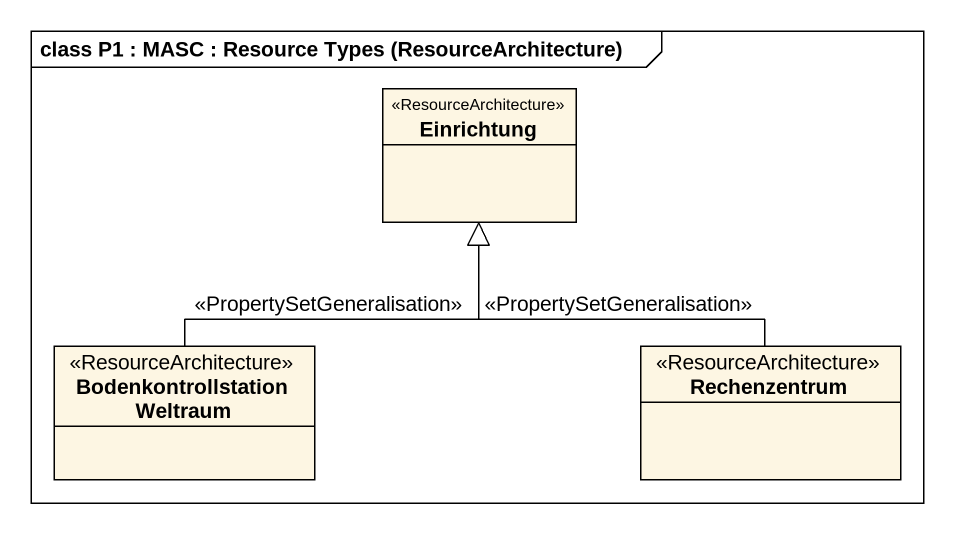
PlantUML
@startuml
mainframe class P1 : MASC : Resource Types (ResourceArchitecture)
hide circle
hide empty members
class Einrichtung <<ResourceArchitecture>>
class "Bodenkontrollstation Weltraum" as Bodenkontrollstation <<ResourceArchitecture>>
class Rechenzentrum <<ResourceArchitecture>>
Bodenkontrollstation -up-|> Einrichtung : <<PropertySetGeneralisation>>
Rechenzentrum -up-|> Einrichtung : <<PropertySetGeneralisation>>
@enduml
